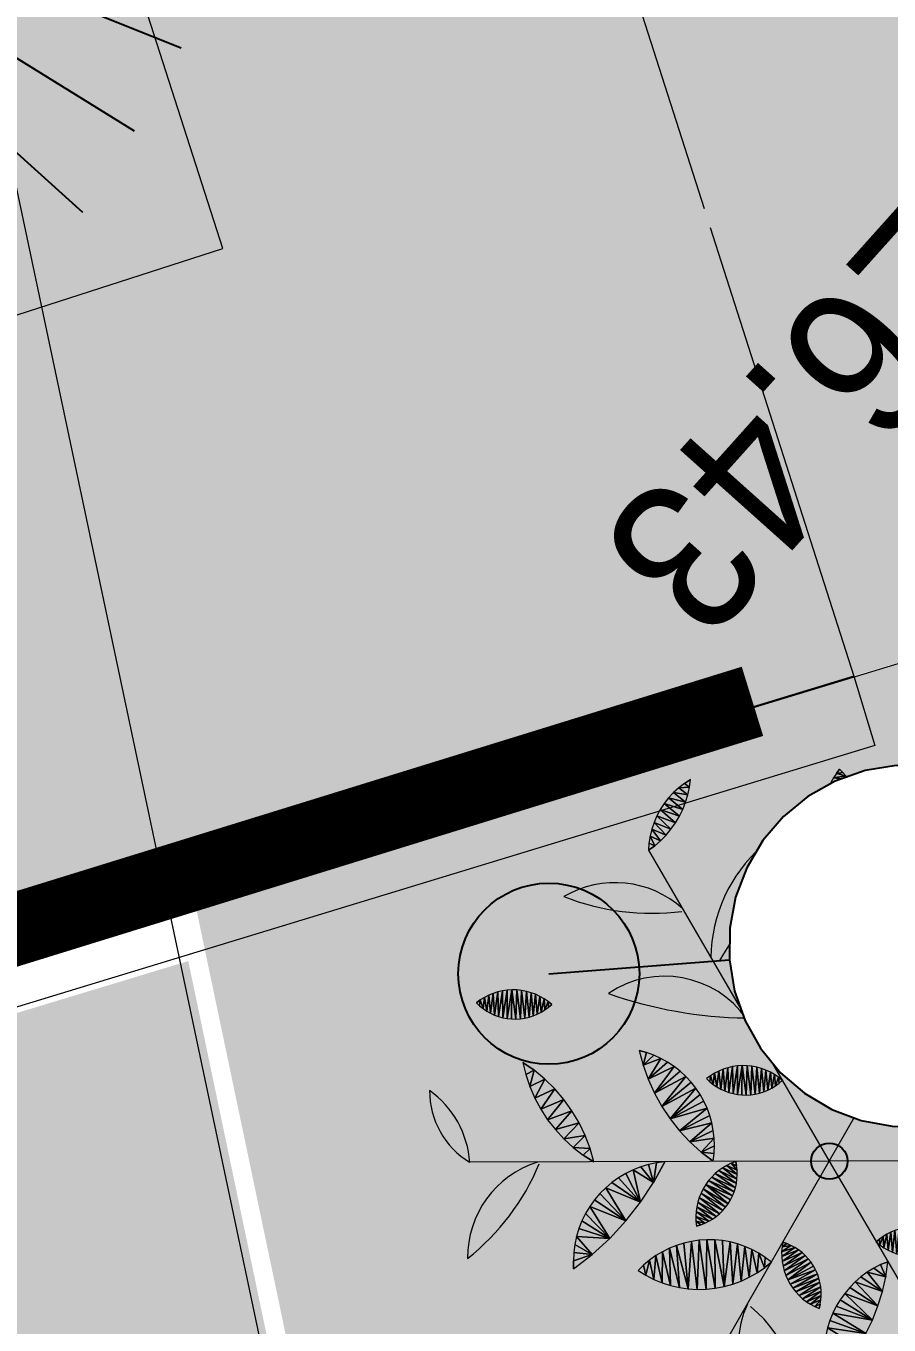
# Model space of a CAD drawing. Header units: metres. Extents: x -2858 to 512, y -1995 to 1252.
# Drawn here: x -407.749 to -405.366, y -139.579 to -135.992 of the extents above; entities that cross this region are included whole.
import ezdxf
from ezdxf.enums import TextEntityAlignment as Align
from ezdxf.lldxf.tags import DXFTag

# ---------------------------------------------------------------- set-up
doc = ezdxf.new("R2010")
doc.units = ezdxf.units.M
doc.header["$PDMODE"] = 33
doc.header["$PDSIZE"] = 0.1
for name, color, linetype in [('&G_05_VU_02', 7, 'Continuous'), ('10-ECL-LUM', 32, 'Continuous'), ('Calque commun', 7, 'Continuous'), ('Calque14', 7, 'Continuous'), ('Calque15', 7, 'Continuous'), ('Calque19', 7, 'Continuous'), ('Calque3', 7, 'Continuous')]:
    doc.layers.add(name, color=color, linetype=linetype)
doc.layers.add('03-HCH-A2', color=7, linetype='Continuous', lineweight=0, true_color=0xfdc562)
doc.styles.add('Arial12', font='arial.ttf', dxfattribs={"width": 0.9, "height": 0.41584})
tags = doc.linetypes.add('HIDDEN', pattern=[0.375, 0.25, -0.125]).pattern_tags.tags
tags[6:7] = [DXFTag(74, 4), DXFTag(75, 0), DXFTag(340, '0'), DXFTag(46, 1.0), DXFTag(50, 0.0), DXFTag(44, 0.0), DXFTag(45, 0.0)]
tags[4:5] = [DXFTag(74, 4), DXFTag(75, 0), DXFTag(340, '0'), DXFTag(46, 1.0), DXFTag(50, 0.0), DXFTag(44, 0.0), DXFTag(45, 0.0)]

# ---------------------------------------------------------------- blocks, each defined once
blk = doc.blocks.new('ECL-LUM1')
at = {"true_color": 0xf8991e}
h = blk.add_hatch(color=30, dxfattribs=at)
h.dxf.hatch_style = 1
edge = h.paths.add_edge_path()
edge.add_arc((0, 0), 0.125, 0, 360)
at = {"color": 30, "true_color": 0xf8991e}
blk.add_circle((0, 0), 0.125, dxfattribs=at)
at = {"color": 30, "lineweight": 0, "true_color": 0xf8991e}
blk.add_wipeout([(0, 0.75), (-0.0434, 0.7462), (-0.0855, 0.7349), (-0.125, 0.7165), (-0.1607, 0.6915), (-0.1915, 0.6607), (-0.2165, 0.625), (-0.2349, 0.5855), (-0.2462, 0.5434), (-0.25, 0.5), (-0.2462, 0.4566), (-0.2349, 0.4145), (-0.2165, 0.375), (-0.1915, 0.3393), (-0.1607, 0.3085), (-0.125, 0.2835), (-0.0855, 0.2651), (-0.0434, 0.2538), (0, 0.25), (0.0434, 0.2538), (0.0855, 0.2651), (0.125, 0.2835), (0.1607, 0.3085), (0.1915, 0.3393), (0.2165, 0.375), (0.2349, 0.4145), (0.2462, 0.4566), (0.25, 0.5), (0.2462, 0.5434), (0.2349, 0.5855), (0.2165, 0.625), (0.1915, 0.6607), (0.1607, 0.6915), (0.125, 0.7165), (0.0855, 0.7349), (0.0434, 0.7462)], dxfattribs=at)
at = {"layer": '&G_05_VU_02'}
h = blk.add_hatch(dxfattribs=at)
h.set_pattern_fill('ANGLE', color=256)
h.set_pattern_definition([(0, (0, 0), (0, 6.985), [5.08, -1.905]), (90, (0, 0), (-6.985, 4e-16), [5.08, -1.905])])
h.paths.add_polyline_path([(0, 0.75), (-0.0434, 0.7462), (-0.0855, 0.7349), (-0.125, 0.7165), (-0.1607, 0.6915), (-0.1915, 0.6607), (-0.2165, 0.625), (-0.2349, 0.5855), (-0.2462, 0.5434), (-0.25, 0.5), (-0.2462, 0.4566), (-0.2349, 0.4145), (-0.2165, 0.375), (-0.1915, 0.3393), (-0.1607, 0.3085), (-0.125, 0.2835), (-0.0855, 0.2651), (-0.0434, 0.2538), (0, 0.25), (0.0434, 0.2538), (0.0855, 0.2651), (0.125, 0.2835), (0.1607, 0.3085), (0.1915, 0.3393), (0.2165, 0.375), (0.2349, 0.4145), (0.2462, 0.4566), (0.25, 0.5), (0.2462, 0.5434), (0.2349, 0.5855), (0.2165, 0.625), (0.1915, 0.6607), (0.1607, 0.6915), (0.125, 0.7165), (0.0855, 0.7349), (0.0434, 0.7462)])
at = {"color": 30, "true_color": 0xf8991e, "flags": 128}
blk.add_lwpolyline([(0, 0.75), (-0.0434, 0.7462), (-0.0855, 0.7349), (-0.125, 0.7165), (-0.1607, 0.6915), (-0.1915, 0.6607), (-0.2165, 0.625), (-0.2349, 0.5855), (-0.2462, 0.5434), (-0.25, 0.5), (-0.2462, 0.4566), (-0.2349, 0.4145), (-0.2165, 0.375), (-0.1915, 0.3393), (-0.1607, 0.3085), (-0.125, 0.2835), (-0.0855, 0.2651), (-0.0434, 0.2538), (0, 0.25), (0.0434, 0.2538), (0.0855, 0.2651), (0.125, 0.2835), (0.1607, 0.3085), (0.1915, 0.3393), (0.2165, 0.375), (0.2349, 0.4145), (0.2462, 0.4566), (0.25, 0.5), (0.2462, 0.5434), (0.2349, 0.5855), (0.2165, 0.625), (0.1915, 0.6607), (0.1607, 0.6915), (0.125, 0.7165), (0.0855, 0.7349), (0.0434, 0.7462)], close=True, dxfattribs=at)
blk.add_lwpolyline([(0, 0), (0, 0.25)], dxfattribs=at)
blk = doc.blocks.new('geometrebondepartleger')
at = {"layer": 'Calque commun', "color": 3, "linetype": 'HIDDEN', "lineweight": 18}
blk.add_line((110.6011, 151.5173), (88.9876, 121.9972), dxfattribs=at)
at = {"layer": 'Calque3', "color": 18, "linetype": 'Continuous', "lineweight": 9, "true_color": 0x000000}
blk.add_trace([(87.3576, 124.804, 79), (89.4147, 127.6572, 79), (87.3982, 124.7747, 79), (89.4553, 127.6279, 79)], dxfattribs=at)
at = {"layer": 'Calque15', "color": 1, "linetype": 'ByBlock', "lineweight": -2, "style": 'Arial12', "width": 0.9}
blk.add_text('126.43', height=0.41584, dxfattribs=at).set_placement((89.495, 127.5825, 205.4289), align=Align.TOP_LEFT)
blk = doc.blocks.new('arb01')
at = {"layer": 'Calque commun', "color": 0, "linetype": 'ByBlock', "lineweight": -2}
for p, q in [((0, 0.25), (0, 0.5)), ((-0.0858, 0.4864), (-0.0428, 0.2432)), ((-0.0851, 0.2338), (-0.1702, 0.4675))]:
    blk.add_line(p, q, dxfattribs=at)
blk = doc.blocks.new('PointTopo_SPE4')
at = {"layer": 'Calque commun', "color": 0, "linetype": 'ByBlock', "lineweight": -2}
blk.add_point((0, 0), dxfattribs=at)
blk = doc.blocks.new('_15')
at = {"layer": 'Calque19', "color": 82, "linetype": 'Continuous', "lineweight": 9}
for p, q in [((0, 0, 79), (0.3064, 0.9445, 79)), ((-0.6647, 0.7378, 79), (0, 0, 79)), ((0.9716, 0.2069, 79), (0, 0, 79)), ((0, 0, 79), (-0.9711, -0.2069, 79)), ((-0.3064, -0.9445, 79), (0, 0, 79)), ((0, 0, 79), (0.6647, -0.7376, 79))]:
    blk.add_line(p, q, dxfattribs=at)
at = {"layer": 'Calque19', "color": 82, "linetype": 'Continuous', "lineweight": 9, "flags": 128}
for points in [[(0.4452, 0.0949), (0.4452, 0.0949, 0.408313), (0.63, 0.4354), (0.63, 0.4354, 0.288177), (0.4441, 0.1061)], [(-0.4452, -0.0944), (-0.4452, -0.0944, 0.407196), (-0.63, -0.436), (-0.63, -0.436, 0.059849), (-0.4441, -0.1056)], [(-0.1406, -0.4326), (-0.1406, -0.4326, 0.408772), (0.0621, -0.763), (0.0621, -0.763, 0.080638), (-0.1411, -0.435)], [(0.5393, -0.5984), (0.5393, -0.5984, 0.330266), (0.8663, -0.5648), (0.8663, -0.5648, 0.127707), (0.5393, -0.5917)], [(-0.2111, -0.595), (-0.2111, -0.595, 0.121484), (-0.5225, -0.7182), (-0.5225, -0.7182, 0.215083), (-0.2011, -0.6185)], [(-0.2492, -0.7664), (-0.2492, -0.7664, 0.327928), (-0.0555, -1.0329), (-0.0555, -1.0329, 0.12655), (-0.2425, -0.763)]]:
    blk.add_lwpolyline(points, format="xyb", dxfattribs=at)
at = {"layer": 'Calque19', "color": 82, "linetype": 'Continuous', "lineweight": 9}
for centre, radius, start, end in [((0.8551, -0.9229, 79), 0.266, 135.7219, 186.3372), ((0.4372, -0.7793, 79), 0.2313, 311.5975, 10.3896)]:
    blk.add_arc(centre, radius, start, end, dxfattribs=at)
at = {"layer": 'Calque14', "color": 82, "linetype": 'ByBlock', "lineweight": -2}
blk.add_blockref('PointTopo_SPE4', (0, 0, 205.6897), dxfattribs=at)
at = {"layer": 'Calque19', "color": 82, "linetype": 'Continuous', "lineweight": 9}
mesh = blk.add_polyface(dxfattribs=at)
corners = [(-0.0243, 0.3013, 79), (0.0454, 0.344, 79), (0.0368, 0.3541, 79), (0.0273, 0.3636, 79), (-0.0377, 0.3217, 79), (-0.0315, 0.3112, 79), (-0.0432, 0.3326, 79), (0.0171, 0.3722, 79), (-0.0553, 0.3796, 79), (-0.0537, 0.3675, 79), (-0.0296, 0.3974, 79), (0.0777, 0.2716, 79), (0.056, 0.249, 79), (0.0794, 0.2583, 79), (-0.0172, 0.3926, 79), (-0.0512, 0.3556, 79), (-0.0052, 0.3867, 79), (-0.0078, 0.2834, 79), (0.0015, 0.2755, 79), (0.0532, 0.3332, 79), (-0.0164, 0.292, 79), (0.0443, 0.2525, 79), (0.022, 0.2622, 79), (0.071, 0.2974, 79), (0.066, 0.3098, 79), (0.0601, 0.3217, 79), (0.0115, 0.2685, 79), (-0.0476, 0.3439, 79), (0.0063, 0.3799, 79), (-0.0559, 0.3918, 79), (-0.0424, 0.4013, 79), (0.068, 0.2465, 79), (0.0801, 0.245, 79), (0.0801, 0.245, 79), (0.0329, 0.2569, 79), (0.0748, 0.2846, 79), (-0.0555, 0.404, 79), (-0.0555, 0.404, 79)]
mesh.append_faces([[corners[k] for k in face] for face in [(11, 12, 13), (14, 15, 16), (3, 5, 2), (20, 1, 0), (25, 26, 24), (31, 13, 12), (27, 16, 15), (34, 23, 22), (29, 30, 37), (22, 24, 26)]], dxfattribs={"vtx0": -1, "vtx1": -1, "color": 82})
mesh.append_faces([[corners[k] for k in face] for face in [(0, 1, 2), (3, 4, 5), (11, 21, 12), (22, 23, 24), (25, 18, 26), (14, 9, 15), (34, 35, 23), (31, 33, 13), (8, 10, 30), (17, 19, 1), (6, 7, 28), (27, 28, 16)]], dxfattribs={"vtx0": -1, "vtx2": -1, "color": 82})
mesh.append_faces([[corners[k] for k in face] for face in [(6, 4, 7), (8, 9, 10), (17, 18, 19), (20, 17, 1), (27, 6, 28), (14, 10, 9), (29, 8, 30), (11, 35, 21), (3, 7, 4), (5, 0, 2), (34, 21, 35), (25, 19, 18)]], dxfattribs={"vtx1": -1, "vtx2": -1, "color": 82})
mesh.append_faces([[corners[k] for k in face] for face in [(31, 32, 33), (30, 36, 37)]], dxfattribs={"vtx2": -1, "color": 82})
mesh = blk.add_polyface(dxfattribs=at)
corners = [(0.1383, 0.2886, 79), (0.1338, 0.3288, 79), (0.1184, 0.2962, 79), (0.2859, 0.2815, 79), (0.2476, 0.3812, 79), (0.2649, 0.2775, 79), (0.2879, 0.3924, 79), (0.3064, 0.2872, 79), (0.3265, 0.2946, 79), (0.3459, 0.3035, 79), (0.1703, 0.3493, 79), (0.2009, 0.2754, 79), (0.2083, 0.3668, 79), (0.4541, 0.404, 79), (0.4424, 0.3862, 79), (0.4541, 0.404, 79), (0.1588, 0.2825, 79), (0.1797, 0.2781, 79), (0.329, 0.4003, 79), (0.3646, 0.3139, 79), (0.4124, 0.4061, 79), (0.4292, 0.3693, 79), (0.0991, 0.3055, 79), (0.0991, 0.3055, 79), (0.2223, 0.2744, 79), (0.4148, 0.3536, 79), (0.3705, 0.4049, 79), (0.2436, 0.2751, 79), (0.3824, 0.3258, 79), (0.3991, 0.339, 79)]
mesh.append_faces([[corners[k] for k in face] for face in [(13, 14, 15)]], dxfattribs={"vtx0": -1, "color": 82})
mesh.append_faces([[corners[k] for k in face] for face in [(0, 1, 2), (3, 4, 5), (10, 11, 12), (6, 9, 18), (14, 20, 21), (24, 12, 11), (5, 4, 27), (22, 2, 1), (28, 18, 19), (25, 26, 29)]], dxfattribs={"vtx0": -1, "vtx1": -1, "color": 82})
mesh.append_faces([[corners[k] for k in face] for face in [(6, 8, 9), (16, 10, 1), (10, 17, 11), (18, 9, 19), (25, 20, 26), (27, 4, 12), (6, 7, 8), (28, 26, 18)]], dxfattribs={"vtx0": -1, "vtx2": -1, "color": 82})
mesh.append_faces([[corners[k] for k in face] for face in [(6, 4, 7), (3, 7, 4), (13, 20, 14), (16, 17, 10), (25, 21, 20), (28, 29, 26), (0, 16, 1), (24, 27, 12)]], dxfattribs={"vtx1": -1, "vtx2": -1, "color": 82})
mesh.append_faces([[corners[k] for k in face] for face in [(22, 23, 2)]], dxfattribs={"vtx2": -1, "color": 82})
mesh = blk.add_polyface(dxfattribs=at)
corners = [(0.3014, 0.0982, 79), (0.2386, 0.1245, 79), (0.2384, 0.1123, 79), (0.2665, 0.2039, 79), (0.3308, 0.1718, 79), (0.332, 0.1851, 79), (0.2637, 0.0608, 79), (0.244, 0.0763, 79), (0.2478, 0.0647, 79), (0.249, 0.172, 79), (0.3207, 0.1332, 79), (0.3251, 0.1458, 79), (0.2824, 0.2225, 79), (0.2741, 0.2135, 79), (0.3322, 0.1984, 79), (0.2914, 0.2307, 79), (0.3313, 0.2117, 79), (0.3292, 0.2249, 79), (0.2418, 0.1487, 79), (0.3152, 0.121, 79), (0.2449, 0.1605, 79), (0.2525, 0.0535, 79), (0.2743, 0.0689, 79), (0.2412, 0.0881, 79), (0.2393, 0.1002, 79), (0.2932, 0.0877, 79), (0.2841, 0.0779, 79), (0.2397, 0.1367, 79), (0.3088, 0.1093, 79), (0.2525, 0.0535, 79), (0.3285, 0.1587, 79), (0.2598, 0.1938, 79), (0.2539, 0.1831, 79), (0.301, 0.2381, 79), (0.3261, 0.2379, 79), (0.3112, 0.2448, 79), (0.322, 0.2506, 79), (0.322, 0.2506, 79)]
mesh.append_faces([[corners[k] for k in face] for face in [(18, 10, 20), (3, 5, 13), (26, 23, 22), (22, 7, 6), (9, 11, 32), (30, 32, 11), (27, 19, 18), (0, 2, 25), (15, 17, 33)]], dxfattribs={"vtx0": -1, "vtx1": -1, "color": 82})
mesh.append_faces([[corners[k] for k in face] for face in [(0, 1, 2), (3, 4, 5), (6, 7, 8), (9, 10, 11), (15, 16, 17), (12, 14, 16), (13, 5, 14), (18, 19, 10), (22, 23, 7), (26, 24, 23), (33, 17, 34), (35, 34, 36), (30, 31, 32), (27, 28, 19)]], dxfattribs={"vtx0": -1, "vtx2": -1, "color": 82})
mesh.append_faces([[corners[k] for k in face] for face in [(29, 21, 8), (37, 35, 36)]], dxfattribs={"vtx1": -1, "color": 82})
mesh.append_faces([[corners[k] for k in face] for face in [(12, 13, 14), (21, 6, 8), (9, 20, 10), (2, 24, 25), (27, 1, 28), (30, 4, 31), (3, 31, 4), (0, 28, 1), (35, 33, 34), (15, 12, 16), (26, 25, 24)]], dxfattribs={"vtx1": -1, "vtx2": -1, "color": 82})
mesh = blk.add_polyface(dxfattribs=at)
corners = [(-0.3241, -0.0031, 79), (-0.3518, -0.0481, 79), (-0.3191, -0.0239, 79), (-0.3142, -0.0664, 79), (-0.3142, -0.0664, 79), (-0.4839, 0.0533, 79), (-0.3868, 0.1074, 79), (-0.4021, 0.1224, 79), (-0.556, 0.1901, 79), (-0.5774, 0.1912, 79), (-0.5774, 0.1912, 79), (-0.3488, 0.0559, 79), (-0.3601, 0.0741, 79), (-0.4219, -0.0027, 79), (-0.4541, 0.0241, 79), (-0.5114, 0.0849, 79), (-0.4736, 0.1686, 79), (-0.5362, 0.1185, 79), (-0.4935, 0.1765, 79), (-0.514, 0.1827, 79), (-0.3878, -0.0268, 79), (-0.3308, 0.0172, 79), (-0.339, 0.0369, 79), (-0.436, 0.1484, 79), (-0.5583, 0.154, 79), (-0.3158, -0.045, 79), (-0.3728, 0.0913, 79), (-0.5348, 0.1872, 79), (-0.4185, 0.136, 79), (-0.4544, 0.1593, 79)]
mesh.append_faces([[corners[k] for k in face] for face in [(3, 1, 4)]], dxfattribs={"vtx0": -1, "color": 82})
mesh.append_faces([[corners[k] for k in face] for face in [(0, 1, 2), (15, 16, 17), (17, 19, 24), (25, 1, 3), (20, 22, 13), (14, 6, 5), (11, 13, 22), (23, 5, 28), (24, 8, 10)]], dxfattribs={"vtx0": -1, "vtx1": -1, "color": 82})
mesh.append_faces([[corners[k] for k in face] for face in [(5, 6, 7), (17, 18, 19), (0, 20, 1), (14, 12, 26), (24, 19, 27), (17, 16, 18), (5, 7, 28), (15, 23, 29), (15, 29, 16), (14, 26, 6), (24, 27, 8)]], dxfattribs={"vtx0": -1, "vtx2": -1, "color": 82})
mesh.append_faces([[corners[k] for k in face] for face in [(11, 12, 13), (14, 13, 12), (21, 22, 20), (15, 5, 23), (25, 2, 1), (0, 21, 20)]], dxfattribs={"vtx1": -1, "vtx2": -1, "color": 82})
mesh.append_faces([[corners[k] for k in face] for face in [(8, 9, 10)]], dxfattribs={"vtx2": -1, "color": 82})
mesh = blk.add_polyface(dxfattribs=at)
corners = [(0.5585, -0.1199, 79), (0.4935, -0.1765, 79), (0.5139, -0.1828, 79), (0.5348, -0.1875, 79), (0.556, -0.1905, 79), (0.573, -0.1674, 79), (0.5773, -0.1918, 79), (0.4545, -0.1591, 79), (0.5363, -0.0755, 79), (0.5225, -0.0549, 79), (0.373, -0.0908, 79), (0.387, -0.107, 79), (0.4717, -0.0006, 79), (0.5071, -0.0354, 79), (0.4023, -0.122, 79), (0.4187, -0.1357, 79), (0.5667, -0.1433, 79), (0.4311, 0.0279, 79), (0.349, -0.0554, 79), (0.452, 0.0145, 79), (0.3392, -0.0364, 79), (0.4092, 0.0395, 79), (0.3309, -0.0167, 79), (0.4361, -0.1481, 79), (0.3387, 0.063, 79), (0.3141, 0.0669, 79), (0.3141, 0.0669, 79), (0.5483, -0.0973, 79), (0.5773, -0.1918, 79), (0.3863, 0.0493, 79), (0.3243, 0.0037, 79), (0.3158, 0.0456, 79), (0.3628, 0.0571, 79), (0.3192, 0.0245, 79), (0.3603, -0.0736, 79), (0.4736, -0.1685, 79), (0.4901, -0.0173, 79)]
mesh.append_faces([[corners[k] for k in face] for face in [(5, 4, 6), (17, 18, 19), (20, 21, 22), (7, 9, 23), (27, 1, 0), (10, 19, 34), (34, 19, 18), (14, 36, 11), (16, 3, 5), (32, 30, 29), (12, 11, 36), (35, 8, 7), (13, 15, 9)]], dxfattribs={"vtx0": -1, "vtx1": -1, "color": 82})
mesh.append_faces([[corners[k] for k in face] for face in [(0, 1, 2), (7, 8, 9), (13, 14, 15), (29, 30, 22), (24, 26, 31), (32, 33, 30), (35, 27, 8), (20, 17, 21), (24, 31, 33), (10, 12, 19), (16, 2, 3)]], dxfattribs={"vtx0": -1, "vtx2": -1, "color": 82})
mesh.append_faces([[corners[k] for k in face] for face in [(3, 4, 5), (10, 11, 12), (16, 0, 2), (20, 18, 17), (21, 29, 22), (15, 23, 9), (13, 36, 14), (32, 24, 33), (35, 1, 27)]], dxfattribs={"vtx1": -1, "vtx2": -1, "color": 82})
mesh.append_faces([[corners[k] for k in face] for face in [(24, 25, 26), (4, 28, 6)]], dxfattribs={"vtx2": -1, "color": 82})
mesh = blk.add_polyface(dxfattribs=at)
corners = [(-0.3292, -0.2245, 79), (-0.3261, -0.2374, 79), (-0.3011, -0.2378, 79), (-0.3321, -0.1982, 79), (-0.2742, -0.2133, 79), (-0.332, -0.1849, 79), (-0.2451, -0.1606, 79), (-0.3206, -0.1332, 79), (-0.2491, -0.172, 79), (-0.2413, -0.0886, 79), (-0.2441, -0.0768, 79), (-0.2742, -0.0694, 79), (-0.3151, -0.1211, 79), (-0.242, -0.1488, 79), (-0.2398, -0.1369, 79), (-0.2841, -0.0783, 79), (-0.2526, -0.0541, 79), (-0.2637, -0.0613, 79), (-0.2479, -0.0652, 79), (-0.2387, -0.1248, 79), (-0.3013, -0.0984, 79), (-0.3087, -0.1095, 79), (-0.2394, -0.1006, 79), (-0.2667, -0.2038, 79), (-0.3307, -0.1717, 79), (-0.325, -0.1457, 79), (-0.322, -0.2501, 79), (-0.322, -0.25, 79), (-0.26, -0.1937, 79), (-0.2541, -0.1831, 79), (-0.3284, -0.1586, 79), (-0.2386, -0.1127, 79), (-0.2931, -0.088, 79), (-0.2915, -0.2304, 79), (-0.3113, -0.2443, 79), (-0.3312, -0.2114, 79), (-0.2825, -0.2222, 79), (-0.2526, -0.054, 79)]
mesh.append_faces([[corners[k] for k in face] for face in [(3, 4, 5), (6, 7, 8), (15, 9, 11), (5, 23, 24), (28, 24, 23), (18, 17, 10), (12, 14, 21)]], dxfattribs={"vtx0": -1, "vtx1": -1, "color": 82})
mesh.append_faces([[corners[k] for k in face] for face in [(12, 13, 14), (19, 20, 21), (15, 22, 9), (8, 7, 25), (0, 2, 33), (29, 25, 30), (35, 33, 36), (28, 30, 24), (5, 4, 23), (31, 32, 20), (3, 36, 4)]], dxfattribs={"vtx0": -1, "vtx2": -1, "color": 82})
mesh.append_faces([[corners[k] for k in face] for face in [(37, 16, 18)]], dxfattribs={"vtx1": -1, "color": 82})
mesh.append_faces([[corners[k] for k in face] for face in [(0, 1, 2), (9, 10, 11), (16, 17, 18), (28, 29, 30), (31, 22, 32), (34, 2, 1), (27, 34, 1), (6, 13, 7), (14, 19, 21), (12, 7, 13), (15, 32, 22), (35, 0, 33), (17, 11, 10), (3, 35, 36), (19, 31, 20), (29, 8, 25)]], dxfattribs={"vtx1": -1, "vtx2": -1, "color": 82})
mesh.append_faces([[corners[k] for k in face] for face in [(1, 26, 27)]], dxfattribs={"vtx2": -1, "color": 82})
mesh = blk.add_polyface(dxfattribs=at)
corners = [(0.3568, -0.1417, 79), (0.3456, -0.1371, 79), (0.3594, -0.1728, 79), (0.334, -0.1334, 79), (0.349, -0.1811, 79), (0.3676, -0.1473, 79), (0.3691, -0.1636, 79), (0.378, -0.1537, 79), (0.2228, -0.21, 79), (0.2168, -0.1502, 79), (0.2068, -0.157, 79), (0.1973, -0.1646, 79), (0.2099, -0.207, 79), (0.1972, -0.2029, 79), (0.1885, -0.173, 79), (0.2889, -0.2087, 79), (0.2737, -0.1296, 79), (0.2758, -0.2111, 79), (0.2617, -0.1318, 79), (0.3018, -0.2052, 79), (0.2858, -0.1283, 79), (0.173, -0.1918, 79), (0.1849, -0.1979, 79), (0.1803, -0.1821, 79), (0.2493, -0.2127, 79), (0.2385, -0.1391, 79), (0.2274, -0.1442, 79), (0.2626, -0.2125, 79), (0.3221, -0.1306, 79), (0.3264, -0.1951, 79), (0.338, -0.1886, 79), (0.3143, -0.2006, 79), (0.3101, -0.1289, 79), (0.2979, -0.1281, 79), (0.2499, -0.135, 79), (0.236, -0.2119, 79), (0.378, -0.1537, 79), (0.173, -0.1918, 79)]
mesh.append_faces([[corners[k] for k in face] for face in [(5, 7, 36)]], dxfattribs={"vtx0": -1, "color": 82})
mesh.append_faces([[corners[k] for k in face] for face in [(15, 16, 17), (18, 17, 16), (19, 20, 15), (8, 10, 12), (9, 35, 26), (31, 33, 19), (28, 30, 3), (24, 26, 35), (17, 34, 27)]], dxfattribs={"vtx0": -1, "vtx1": -1, "color": 82})
mesh.append_faces([[corners[k] for k in face] for face in [(5, 6, 7), (8, 9, 10), (13, 11, 14), (15, 20, 16), (24, 25, 26), (1, 4, 2), (28, 29, 30), (0, 2, 6), (31, 32, 33), (22, 14, 23)]], dxfattribs={"vtx0": -1, "vtx2": -1, "color": 82})
mesh.append_faces([[corners[k] for k in face] for face in [(0, 1, 2), (1, 3, 4), (10, 11, 12), (13, 12, 11), (21, 22, 23), (24, 27, 25), (30, 4, 3), (22, 13, 14), (28, 32, 29), (31, 29, 32), (18, 34, 17), (34, 25, 27), (5, 0, 6), (33, 20, 19), (8, 35, 9)]], dxfattribs={"vtx1": -1, "vtx2": -1, "color": 82})
mesh.append_faces([[corners[k] for k in face] for face in [(23, 37, 21)]], dxfattribs={"vtx2": -1, "color": 82})
mesh = blk.add_polyface(dxfattribs=at)
corners = [(-0.0776, -0.2722, 79), (-0.0443, -0.253, 79), (-0.056, -0.2496, 79), (0.0168, -0.2925, 79), (-0.0362, -0.3549, 79), (0.0247, -0.3018, 79), (0.0483, -0.3444, 79), (0.0061, -0.3874, 79), (0.0519, -0.3561, 79), (0.0565, -0.4046, 79), (0.0565, -0.4046, 79), (0.0569, -0.3924, 79), (0.0081, -0.2839, 79), (-0.0449, -0.3447, 79), (0.0181, -0.3933, 79), (0.0319, -0.3117, 79), (-0.0267, -0.3643, 79), (-0.0164, -0.3729, 79), (0.0383, -0.3221, 79), (0.0434, -0.4019, 79), (-0.0528, -0.3339, 79), (0.0546, -0.3681, 79), (-0.0328, -0.2575, 79), (-0.0707, -0.2981, 79), (-0.0218, -0.2628, 79), (-0.0794, -0.2589, 79), (-0.0801, -0.2456, 79), (-0.0801, -0.2456, 79), (-0.0747, -0.2853, 79), (0.0306, -0.3981, 79), (0.0562, -0.3802, 79), (-0.0013, -0.2761, 79), (0.0437, -0.3331, 79), (-0.0055, -0.3806, 79), (-0.0657, -0.3105, 79), (-0.0597, -0.3225, 79), (-0.0113, -0.269, 79), (-0.068, -0.2471, 79)]
mesh.append_faces([[corners[k] for k in face] for face in [(3, 4, 5), (6, 7, 8), (12, 13, 3), (5, 4, 15), (9, 11, 19), (22, 23, 24), (0, 2, 25), (21, 29, 30), (30, 19, 11), (32, 33, 6), (16, 15, 4), (1, 28, 22), (37, 25, 2), (34, 24, 23)]], dxfattribs={"vtx0": -1, "vtx1": -1, "color": 82})
mesh.append_faces([[corners[k] for k in face] for face in [(0, 1, 2), (12, 20, 13), (32, 17, 33), (6, 33, 7), (22, 28, 23), (16, 18, 15), (30, 29, 19), (34, 36, 24), (21, 14, 29), (31, 35, 20)]], dxfattribs={"vtx0": -1, "vtx2": -1, "color": 82})
mesh.append_faces([[corners[k] for k in face] for face in [(7, 14, 8), (16, 17, 18), (21, 8, 14), (0, 28, 1), (12, 31, 20), (34, 35, 36), (31, 36, 35), (13, 4, 3), (32, 18, 17), (37, 26, 25)]], dxfattribs={"vtx1": -1, "vtx2": -1, "color": 82})
mesh.append_faces([[corners[k] for k in face] for face in [(9, 10, 11), (26, 27, 25)]], dxfattribs={"vtx2": -1, "color": 82})
mesh = blk.add_polyface(dxfattribs=at)
corners = [(0.1804, -0.2644, 79), (0.2175, -0.2805, 79), (0.1969, -0.251, 79), (0.165, -0.2792, 79), (0.2134, -0.3639, 79), (0.1164, -0.3488, 79), (0.2063, -0.4051, 79), (0.1079, -0.3683, 79), (0.1959, -0.4456, 79), (0.0899, -0.4514, 79), (0.1822, -0.485, 79), (0.091, -0.4939, 79), (0.0896, -0.4727, 79), (0.0956, -0.4091, 79), (0.0919, -0.4301, 79), (0.0988, -0.5358, 79), (0.1454, -0.56, 79), (0.1653, -0.5233, 79), (0.1131, -0.5759, 79), (0.1226, -0.595, 79), (0.1226, -0.595, 79), (0.1052, -0.5562, 79), (0.1379, -0.312, 79), (0.2172, -0.3223, 79), (0.1508, -0.2951, 79), (0.1009, -0.3885, 79), (0.0941, -0.515, 79), (0.1264, -0.33, 79), (0.2145, -0.2389, 79), (0.2145, -0.2389, 79)]
mesh.append_faces([[corners[k] for k in face] for face in [(0, 1, 2), (4, 5, 6), (7, 6, 5), (8, 9, 10), (11, 10, 12), (22, 23, 24), (13, 6, 25), (15, 17, 26), (27, 4, 22), (16, 18, 20)]], dxfattribs={"vtx0": -1, "vtx1": -1, "color": 82})
mesh.append_faces([[corners[k] for k in face] for face in [(10, 9, 12), (8, 13, 14), (15, 16, 17), (11, 17, 10), (8, 14, 9), (22, 4, 23), (3, 23, 1)]], dxfattribs={"vtx0": -1, "vtx2": -1, "color": 82})
mesh.append_faces([[corners[k] for k in face] for face in [(28, 29, 1)]], dxfattribs={"vtx1": -1, "color": 82})
mesh.append_faces([[corners[k] for k in face] for face in [(0, 3, 1), (15, 21, 16), (8, 6, 13), (3, 24, 23), (21, 18, 16), (29, 2, 1), (7, 25, 6), (11, 26, 17), (27, 5, 4)]], dxfattribs={"vtx1": -1, "vtx2": -1, "color": 82})
mesh.append_faces([[corners[k] for k in face] for face in [(18, 19, 20)]], dxfattribs={"vtx2": -1, "color": 82})
mesh = blk.add_polyface(dxfattribs=at)
corners = [(-0.1703, -0.3489, 79), (-0.1339, -0.3283, 79), (-0.159, -0.2822, 79), (-0.1799, -0.2779, 79), (-0.2011, -0.2753, 79), (-0.3825, -0.3262, 79), (-0.3993, -0.3395, 79), (-0.3705, -0.4051, 79), (-0.4124, -0.4065, 79), (-0.4149, -0.3541, 79), (-0.2083, -0.3665, 79), (-0.2861, -0.2816, 79), (-0.2476, -0.381, 79), (-0.2651, -0.2775, 79), (-0.3267, -0.2948, 79), (-0.2879, -0.3923, 79), (-0.3067, -0.2874, 79), (-0.3289, -0.4003, 79), (-0.3462, -0.3038, 79), (-0.3648, -0.3143, 79), (-0.4542, -0.4046, 79), (-0.4542, -0.4046, 79), (-0.2439, -0.2751, 79), (-0.2225, -0.2743, 79), (-0.1385, -0.2882, 79), (-0.0991, -0.3049, 79), (-0.0991, -0.3049, 79), (-0.4293, -0.3699, 79), (-0.4424, -0.3867, 79), (-0.1185, -0.2958, 79)]
mesh.append_faces([[corners[k] for k in face] for face in [(25, 1, 26)]], dxfattribs={"vtx0": -1, "color": 82})
mesh.append_faces([[corners[k] for k in face] for face in [(0, 4, 10), (11, 12, 13), (14, 15, 16), (22, 10, 23), (2, 1, 24), (3, 0, 2), (17, 5, 7), (23, 10, 4), (24, 1, 29)]], dxfattribs={"vtx0": -1, "vtx1": -1, "color": 82})
mesh.append_faces([[corners[k] for k in face] for face in [(17, 18, 19), (16, 15, 12), (8, 9, 27), (17, 19, 5), (22, 12, 10), (8, 28, 21), (8, 27, 28)]], dxfattribs={"vtx0": -1, "vtx2": -1, "color": 82})
mesh.append_faces([[corners[k] for k in face] for face in [(20, 8, 21)]], dxfattribs={"vtx1": -1, "color": 82})
mesh.append_faces([[corners[k] for k in face] for face in [(0, 1, 2), (3, 4, 0), (5, 6, 7), (8, 7, 9), (11, 16, 12), (14, 18, 15), (22, 13, 12), (17, 15, 18), (6, 9, 7), (25, 29, 1)]], dxfattribs={"vtx1": -1, "vtx2": -1, "color": 82})
mesh = blk.add_polyface(dxfattribs=at)
corners = [(0.5567, -0.4048, 79), (0.5632, -0.3095, 79), (0.5344, -0.409, 79), (0.5119, -0.4115, 79), (0.4978, -0.3085, 79), (0.4326, -0.3129, 79), (0.4666, -0.4108, 79), (0.4004, -0.3961, 79), (0.422, -0.4028, 79), (0.5998, -0.3908, 79), (0.6203, -0.3813, 79), (0.4441, -0.4077, 79), (0.64, -0.37, 79), (0.6283, -0.3158, 79), (0.4892, -0.4121, 79), (0.6587, -0.3573, 79), (0.5785, -0.3987, 79), (0.3679, -0.3226, 79), (0.3042, -0.3376, 79), (0.3042, -0.3376, 79), (0.6763, -0.343, 79), (0.3591, -0.3774, 79), (0.3794, -0.3876, 79), (0.6927, -0.3273, 79), (0.6927, -0.3273, 79), (0.3397, -0.3657, 79), (0.3214, -0.3523, 79)]
mesh.append_faces([[corners[k] for k in face] for face in [(0, 1, 2), (5, 6, 4), (12, 13, 10), (15, 13, 12), (14, 4, 6), (9, 1, 16), (17, 22, 5)]], dxfattribs={"vtx0": -1, "vtx1": -1, "color": 82})
mesh.append_faces([[corners[k] for k in face] for face in [(5, 7, 8), (2, 1, 4), (5, 11, 6), (10, 13, 1), (5, 8, 11), (17, 21, 22), (17, 25, 21), (17, 19, 26), (5, 22, 7), (17, 26, 25)]], dxfattribs={"vtx0": -1, "vtx2": -1, "color": 82})
mesh.append_faces([[corners[k] for k in face] for face in [(23, 24, 20)]], dxfattribs={"vtx1": -1, "color": 82})
mesh.append_faces([[corners[k] for k in face] for face in [(3, 2, 4), (9, 10, 1), (14, 3, 4), (0, 16, 1), (15, 20, 13), (24, 13, 20)]], dxfattribs={"vtx1": -1, "vtx2": -1, "color": 82})
mesh.append_faces([[corners[k] for k in face] for face in [(17, 18, 19)]], dxfattribs={"vtx2": -1, "color": 82})
mesh = blk.add_polyface(dxfattribs=at)
corners = [(0.4432, -0.552, 79), (0.4406, -0.5173, 79), (0.4145, -0.5155, 79), (0.3612, -0.8123, 79), (0.3565, -0.7742, 79), (0.3612, -0.8123, 79), (0.3968, -0.5496, 79), (0.3705, -0.6218, 79), (0.4335, -0.6556, 79), (0.4396, -0.6214, 79), (0.4126, -0.7218, 79), (0.4244, -0.6892, 79), (0.3569, -0.6973, 79), (0.355, -0.7357, 79), (0.3621, -0.6593, 79), (0.398, -0.7534, 79), (0.3808, -0.7836, 79), (0.3821, -0.5851, 79), (0.4351, -0.483, 79), (0.4351, -0.483, 79), (0.4429, -0.5868, 79)]
mesh.append_faces([[corners[k] for k in face] for face in [(3, 4, 5)]], dxfattribs={"vtx0": -1, "color": 82})
mesh.append_faces([[corners[k] for k in face] for face in [(6, 0, 2), (10, 13, 15), (7, 9, 17)]], dxfattribs={"vtx0": -1, "vtx1": -1, "color": 82})
mesh.append_faces([[corners[k] for k in face] for face in [(7, 8, 9), (10, 12, 13), (11, 14, 12), (6, 20, 0), (17, 9, 20)]], dxfattribs={"vtx0": -1, "vtx2": -1, "color": 82})
mesh.append_faces([[corners[k] for k in face] for face in [(19, 18, 1)]], dxfattribs={"vtx1": -1, "color": 82})
mesh.append_faces([[corners[k] for k in face] for face in [(0, 1, 2), (10, 11, 12), (7, 14, 8), (3, 16, 4), (16, 15, 4), (11, 8, 14), (18, 2, 1), (6, 17, 20), (13, 4, 15)]], dxfattribs={"vtx1": -1, "vtx2": -1, "color": 82})
mesh = blk.add_polyface(dxfattribs=at)
corners = [(-0.7132, -0.5555, 79), (-0.6713, -0.606, 79), (-0.7012, -0.5527, 79), (-0.6769, -0.5501, 79), (-0.6555, -0.5655, 79), (-0.6646, -0.5502, 79), (-0.7853, -0.5999, 79), (-0.7176, -0.6613, 79), (-0.7767, -0.5912, 79), (-0.7932, -0.6093, 79), (-0.7293, -0.6699, 79), (-0.7674, -0.5831, 79), (-0.7066, -0.6518, 79), (-0.7575, -0.5759, 79), (-0.8065, -0.6298, 79), (-0.8119, -0.6408, 79), (-0.7546, -0.684, 79), (-0.7362, -0.5639, 79), (-0.6787, -0.6185, 79), (-0.7248, -0.5593, 79), (-0.6891, -0.5509, 79), (-0.665, -0.593, 79), (-0.8003, -0.6193, 79), (-0.7417, -0.6775, 79), (-0.7681, -0.6896, 79), (-0.8164, -0.6522, 79), (-0.6597, -0.5794, 79), (-0.8249, -0.7003, 79), (-0.8104, -0.6993, 79), (-0.8249, -0.7003, 79), (-0.7819, -0.694, 79), (-0.82, -0.6639, 79), (-0.8226, -0.6759, 79), (-0.7961, -0.6972, 79), (-0.6871, -0.6303, 79), (-0.7471, -0.5695, 79), (-0.6964, -0.6415, 79), (-0.8242, -0.6881, 79), (-0.6524, -0.5513, 79), (-0.6524, -0.5513, 79)]
mesh.append_faces([[corners[k] for k in face] for face in [(0, 1, 2), (3, 4, 5), (6, 7, 8), (11, 12, 13), (17, 18, 19), (22, 23, 9), (12, 8, 7), (26, 20, 21), (24, 25, 30), (16, 15, 24), (31, 30, 25), (37, 28, 32), (35, 34, 17), (33, 32, 28)]], dxfattribs={"vtx0": -1, "vtx1": -1, "color": 82})
mesh.append_faces([[corners[k] for k in face] for face in [(24, 15, 25), (31, 33, 30), (26, 3, 20), (17, 34, 18), (35, 36, 34), (0, 18, 1), (6, 10, 7), (22, 16, 23), (13, 12, 36)]], dxfattribs={"vtx0": -1, "vtx2": -1, "color": 82})
mesh.append_faces([[corners[k] for k in face] for face in [(27, 28, 29), (38, 39, 4)]], dxfattribs={"vtx1": -1, "color": 82})
mesh.append_faces([[corners[k] for k in face] for face in [(6, 9, 10), (14, 15, 16), (20, 2, 21), (0, 19, 18), (22, 14, 16), (11, 8, 12), (26, 4, 3), (31, 32, 33), (1, 21, 2), (23, 10, 9), (37, 29, 28), (35, 13, 36), (39, 5, 4)]], dxfattribs={"vtx1": -1, "vtx2": -1, "color": 82})
mesh = blk.add_polyface(dxfattribs=at)
corners = [(0.2984, -1.0108, 79), (0.3222, -0.981, 79), (0.286, -1.0061, 79), (0.306, -0.9355, 79), (0.2415, -0.9773, 79), (0.2517, -0.9859, 79), (0.2761, -0.8975, 79), (0.2668, -0.8897, 79), (0.2156, -0.9471, 79), (0.194, -0.8988, 79), (0.1979, -0.9115, 79), (0.2355, -0.8712, 79), (0.316, -0.9576, 79), (0.2741, -1.0003, 79), (0.3196, -0.9691, 79), (0.2847, -0.9061, 79), (0.2234, -0.9579, 79), (0.2465, -0.8765, 79), (0.2926, -0.9153, 79), (0.2321, -0.968, 79), (0.1894, -0.8726, 79), (0.2126, -0.8634, 79), (0.2007, -0.8609, 79), (0.2997, -0.9251, 79), (0.3239, -0.993, 79), (0.2626, -0.9935, 79), (0.1911, -0.8858, 79), (0.2242, -0.8668, 79), (0.3112, -1.0146, 79), (0.2569, -0.8827, 79), (0.2087, -0.9357, 79), (0.3115, -0.9463, 79), (0.2028, -0.9238, 79), (0.3245, -1.0051, 79), (0.3242, -1.0173, 79), (0.3242, -1.0173, 79), (0.1887, -0.8593, 79), (0.1887, -0.8593, 79)]
mesh.append_faces([[corners[k] for k in face] for face in [(0, 1, 2), (12, 13, 14), (2, 14, 13), (16, 6, 8), (29, 30, 7), (31, 25, 12), (26, 21, 20), (9, 27, 26), (33, 28, 34), (18, 19, 23)]], dxfattribs={"vtx0": -1, "vtx1": -1, "color": 82})
mesh.append_faces([[corners[k] for k in face] for face in [(3, 4, 5), (20, 21, 22), (23, 19, 4), (0, 24, 1), (12, 25, 13), (26, 27, 21), (15, 16, 19), (31, 5, 25), (2, 1, 14), (29, 32, 30), (9, 11, 27), (17, 10, 32)]], dxfattribs={"vtx0": -1, "vtx2": -1, "color": 82})
mesh.append_faces([[corners[k] for k in face] for face in [(6, 7, 8), (9, 10, 11), (15, 6, 16), (17, 11, 10), (18, 15, 19), (0, 28, 24), (31, 3, 5), (29, 17, 32), (33, 24, 28), (3, 23, 4), (22, 36, 20), (30, 8, 7)]], dxfattribs={"vtx1": -1, "vtx2": -1, "color": 82})
mesh.append_faces([[corners[k] for k in face] for face in [(28, 35, 34), (36, 37, 20)]], dxfattribs={"vtx2": -1, "color": 82})
mesh = blk.add_polyface(dxfattribs=at)
corners = [(-0.4317, -0.9981, 79), (-0.4121, -0.9952, 79), (-0.4332, -0.9433, 79), (-0.4122, -0.9392, 79), (-0.4537, -0.949, 79), (-0.4737, -0.9565, 79), (-0.4514, -0.9995, 79), (-0.4908, -0.9971, 79), (-0.4711, -0.9991, 79), (-0.4931, -0.9655, 79), (-0.391, -0.9368, 79), (-0.3929, -0.9906, 79), (-0.3742, -0.9843, 79), (-0.3063, -0.9445, 79), (-0.3272, -0.94, 79), (-0.322, -0.9565, 79), (-0.3386, -0.9673, 79), (-0.3697, -0.9361, 79), (-0.356, -0.9766, 79), (-0.5116, -0.9761, 79), (-0.5102, -0.9934, 79), (-0.3484, -0.9372, 79), (-0.5292, -0.9881, 79), (-0.3063, -0.9445, 79), (-0.5292, -0.9881, 79)]
mesh.append_faces([[corners[k] for k in face] for face in [(2, 1, 3), (6, 5, 8), (13, 14, 15), (10, 12, 17), (18, 17, 12), (19, 7, 9), (0, 4, 6), (21, 16, 14)]], dxfattribs={"vtx0": -1, "vtx1": -1, "color": 82})
mesh.append_faces([[corners[k] for k in face] for face in [(10, 11, 12), (0, 2, 4), (19, 20, 7), (18, 21, 17)]], dxfattribs={"vtx0": -1, "vtx2": -1, "color": 82})
mesh.append_faces([[corners[k] for k in face] for face in [(24, 20, 22)]], dxfattribs={"vtx1": -1, "color": 82})
mesh.append_faces([[corners[k] for k in face] for face in [(0, 1, 2), (4, 5, 6), (7, 8, 9), (10, 3, 11), (16, 15, 14), (19, 22, 20), (1, 11, 3), (5, 9, 8), (18, 16, 21)]], dxfattribs={"vtx1": -1, "vtx2": -1, "color": 82})
mesh.append_faces([[corners[k] for k in face] for face in [(13, 23, 14)]], dxfattribs={"vtx2": -1, "color": 82})

msp = doc.modelspace()

# ---------------------------------------------------------------- hatches: boundary and pattern name
at = {"layer": 'Calque commun', "linetype": 'Continuous', "lineweight": 9}
h = msp.add_hatch(color=71, dxfattribs=at)
h.paths.add_polyline_path([(-419.852, -86.3385), (-410.3015, -84.1071), (-410.2564, -84.2858), (-401.8452, -82.3164), (-401.4553, -84.6548), (-418.3198, -88.9879), (-415.3013, -104.4989), (-405.88, -131.2642), (-404.5268, -137.5049), (-405.4636, -137.7871), (-415.3275, -106.9706), (-419.998, -86.3243), (-419.6023, -86.2132)])
h.paths.add_polyline_path([(-402.0833, -80.8672), (-402.0969, -80.7882), (-402.093, -80.787), (-402.0709, -80.9197)])
for color, points in [(41, [(-422.4855, -136.6164), (-418.259, -135.2843), (-418.1957, -135.5785), (-417.3092, -135.2991), (-417.3725, -135.0049), (-416.1817, -134.6297), (-415.6263, -136.453), (-417.8224, -137.1421), (-417.5521, -137.9992), (-414.2421, -136.9959), (-413.7123, -138.672), (-407.2048, -136.6069), (-416.3215, -108.1295), (-426.7356, -111.4971), (-426.3226, -112.8114), (-436.5768, -115.9928), (-437.3848, -114.3529), (-430.2877, -112.2072), (-430.5834, -111.3044), (-430.1389, -111.173), (-431.2207, -107.7393), (-425.0733, -105.8202), (-424.1341, -108.7691), (-416.7589, -106.3802), (-421.2601, -86.9562), (-419.855, -87.0412), (-415.3275, -106.9706), (-405.4636, -137.7871), (-414.9354, -140.6742), (-415.3678, -139.2557), (-423.8691, -141.8908), (-422.9913, -145.0736), (-429.697, -147.1526), (-430.487, -143.9411), (-430.8647, -142.1729), (-418.9834, -138.4479), (-419.3653, -137.237), (-422.009, -138.1285)]), (71, [(-412.3769, -155.572), (-420.4437, -161.4811), (-418.4828, -164.2261), (-416.6789, -164.9811), (-415.046, -165.3164), (-414.7941, -165.1259), (-417.8031, -161.1332), (-411.8135, -156.6193), (-408.8111, -160.6032), (-408.7886, -160.5863), (-408.7823, -160.5947), (-408.7817, -160.5942), (-407.869, -159.8598), (-410.8783, -155.8667), (-410.7275, -155.7531), (-409.0011, -154.4521), (-408.8928, -154.3475), (-408.8817, -154.3621), (-406.8852, -152.8575), (-403.9404, -156.7651), (-403.9201, -156.7483), (-400.5185, -161.3057), (-402.4692, -162.7757), (-399.4599, -166.7687), (-399.9993, -167.1752), (-401.4305, -168.2538), (-404.4711, -164.3215), (-405.3915, -165.0321), (-405.4298, -165.0237), (-405.4463, -165.0364), (-402.4317, -169.0319), (-408.4213, -173.5458), (-411.4306, -169.5527), (-411.4365, -169.555), (-411.4387, -169.5567), (-414.276, -171.7115), (-412.2796, -170.207), (-409.2704, -174.2), (-411.2669, -175.7047), (-415.26, -178.7139), (-418.2692, -174.7209), (-418.4168, -174.8302), (-419.3918, -175.5674), (-416.3897, -179.5509), (-422.397, -184.0781), (-425.3921, -180.1039), (-426.3618, -180.8371), (-423.3892, -184.7815), (-427.3672, -187.8107), (-430.3502, -183.8525), (-430.3574, -183.8429), (-430.6272, -184.0149), (-430.6504, -184.08), (-430.7575, -184.1273), (-432.1522, -184.7708), (-432.1522, -184.7708), (-430.8005, -184.1463), (-431.5265, -184.4456), (-432.188, -184.7533), (-428.9545, -189.0095), (-428.8863, -188.9686), (-426.7205, -191.8632), (-399.186, -170.5366), (-399.1857, -170.5368), (-397.7453, -169.4525), (-404.5268, -137.5049), (-407.2961, -138.3457), (-406.5316, -141.9871), (-407.5597, -142.2952), (-404.7064, -151.3571), (-408.9647, -152.7463), (-408.9983, -152.7098), (-411.0011, -153.341), (-410.7105, -154.2978)]), (61, [(-414.952, -140.89), (-413.9106, -144.3147), (-407.7498, -142.373), (-406.5777, -142.0229), (-407.3005, -138.574)])]:
    msp.add_hatch(color=color, dxfattribs=at).paths.add_polyline_path(points)
h = msp.add_hatch(color=71, dxfattribs=at)
h.paths.add_polyline_path([(-430.873, -142.1755), (-418.9834, -138.4479), (-419.0757, -138.1552), (-419.3653, -137.237), (-422.009, -138.1285), (-422.128, -137.744), (-422.015, -138.1408), (-422.0154, -138.1409), (-421.9338, -138.3669), (-428.2376, -140.3537), (-428.3128, -140.1153), (-428.6032, -139.1937), (-429.1482, -139.3654), (-429.4276, -138.4789), (-429.4446, -138.4843), (-429.724, -137.5978), (-429.1765, -137.4253), (-428.8971, -138.3117), (-428.8826, -138.3072), (-432.368, -127.2485), (-426.0734, -125.2645), (-426.8691, -122.7401), (-420.6133, -120.7684), (-421.6165, -117.6414), (-415.3342, -115.7697), (-409.4283, -134.1671), (-409.4599, -134.177), (-409.3578, -134.3247), (-415.6391, -136.383), (-415.7162, -136.1384), (-415.7261, -136.1415), (-415.6263, -136.453), (-417.8224, -137.1421), (-417.6444, -137.7064), (-417.6444, -137.7064), (-417.5521, -137.9992), (-414.5106, -137.075), (-414.2421, -136.9959), (-413.7123, -138.672), (-411.1914, -137.8878), (-407.2048, -136.6069), (-416.3215, -108.1295), (-418.3622, -108.7894), (-418.3622, -108.7894), (-423.6907, -110.5125), (-423.6907, -110.5124), (-423.6907, -110.5125), (-423.6907, -110.5125), (-426.7356, -111.4971), (-426.3226, -112.8114), (-426.3623, -112.8461), (-436.5768, -115.9928), (-434.6073, -121.1814), (-433.6887, -123.7806), (-432.959, -129.2552)])
h.paths.add_polyline_path([(-422.5342, -136.3172), (-422.5205, -136.3653), (-416.3989, -134.436), (-416.4728, -134.4118)])

# ---------------------------------------------------------------- linework, layer by layer
at = {"layer": 'Calque commun', "color": 7, "linetype": 'Continuous', "lineweight": 9}
for p, q in [((-415.3275, -106.9706), (-405.8767, -136.4964)), ((-407.2048, -136.6069), (-407.4614, -135.8099)), ((-405.8599, -136.5489), (-405.4636, -137.7871)), ((-411.1914, -137.8878), (-407.2048, -136.6069)), ((-410.7183, -139.3888), (-404.5268, -137.5049)), ((-405.4636, -137.7871), (-414.9586, -140.6813)), ((-405.4636, -137.7871), (-405.4053, -137.9784)), ((-405.4053, -137.9784), (-415.0757, -140.9261))]:
    msp.add_line(p, q, dxfattribs=at)

# ---------------------------------------------------------------- block references
at = {"layer": 'Calque commun', "color": 0, "linetype": 'ByBlock', "lineweight": -2, "rotation": 228.1617603435354}
for name, p in [('geometrebondepartleger', (-440.1616, 15.2632)), ('_15', (-405.5309, -139.1263))]:
    msp.add_blockref(name, p, dxfattribs=at)
at = {"layer": 'Calque commun', "color": 0, "linetype": 'ByBlock', "lineweight": -2, "xscale": 3.0517578125, "yscale": 3.0517578125, "zscale": 3.0517578125, "rotation": 228.1617603435354}
msp.add_blockref('arb01', (-408.7293, -135.4882), dxfattribs=at)

# ---------------------------------------------------------------- next in the draw order: block references
at = {"layer": '10-ECL-LUM', "color": 254, "true_color": 0xffffc1, "xscale": 2, "yscale": 2, "zscale": 2, "rotation": 274.3838452275853}
msp.add_blockref('ECL-LUM1', (-406.3052, -138.6089), dxfattribs=at)

# ---------------------------------------------------------------- next in the draw order: linework, layer by layer
at = {"layer": '03-HCH-A2', "const_width": 0.2, "flags": 128}
msp.add_lwpolyline([(-429.6871, -147.2395), (-423.0153, -145.0719), (-423.7949, -142.1248), (-415.6316, -139.2981), (-415.1146, -140.7559), (-405.7431, -137.8569)], dxfattribs=at)

doc.saveas('drawing.dxf')
